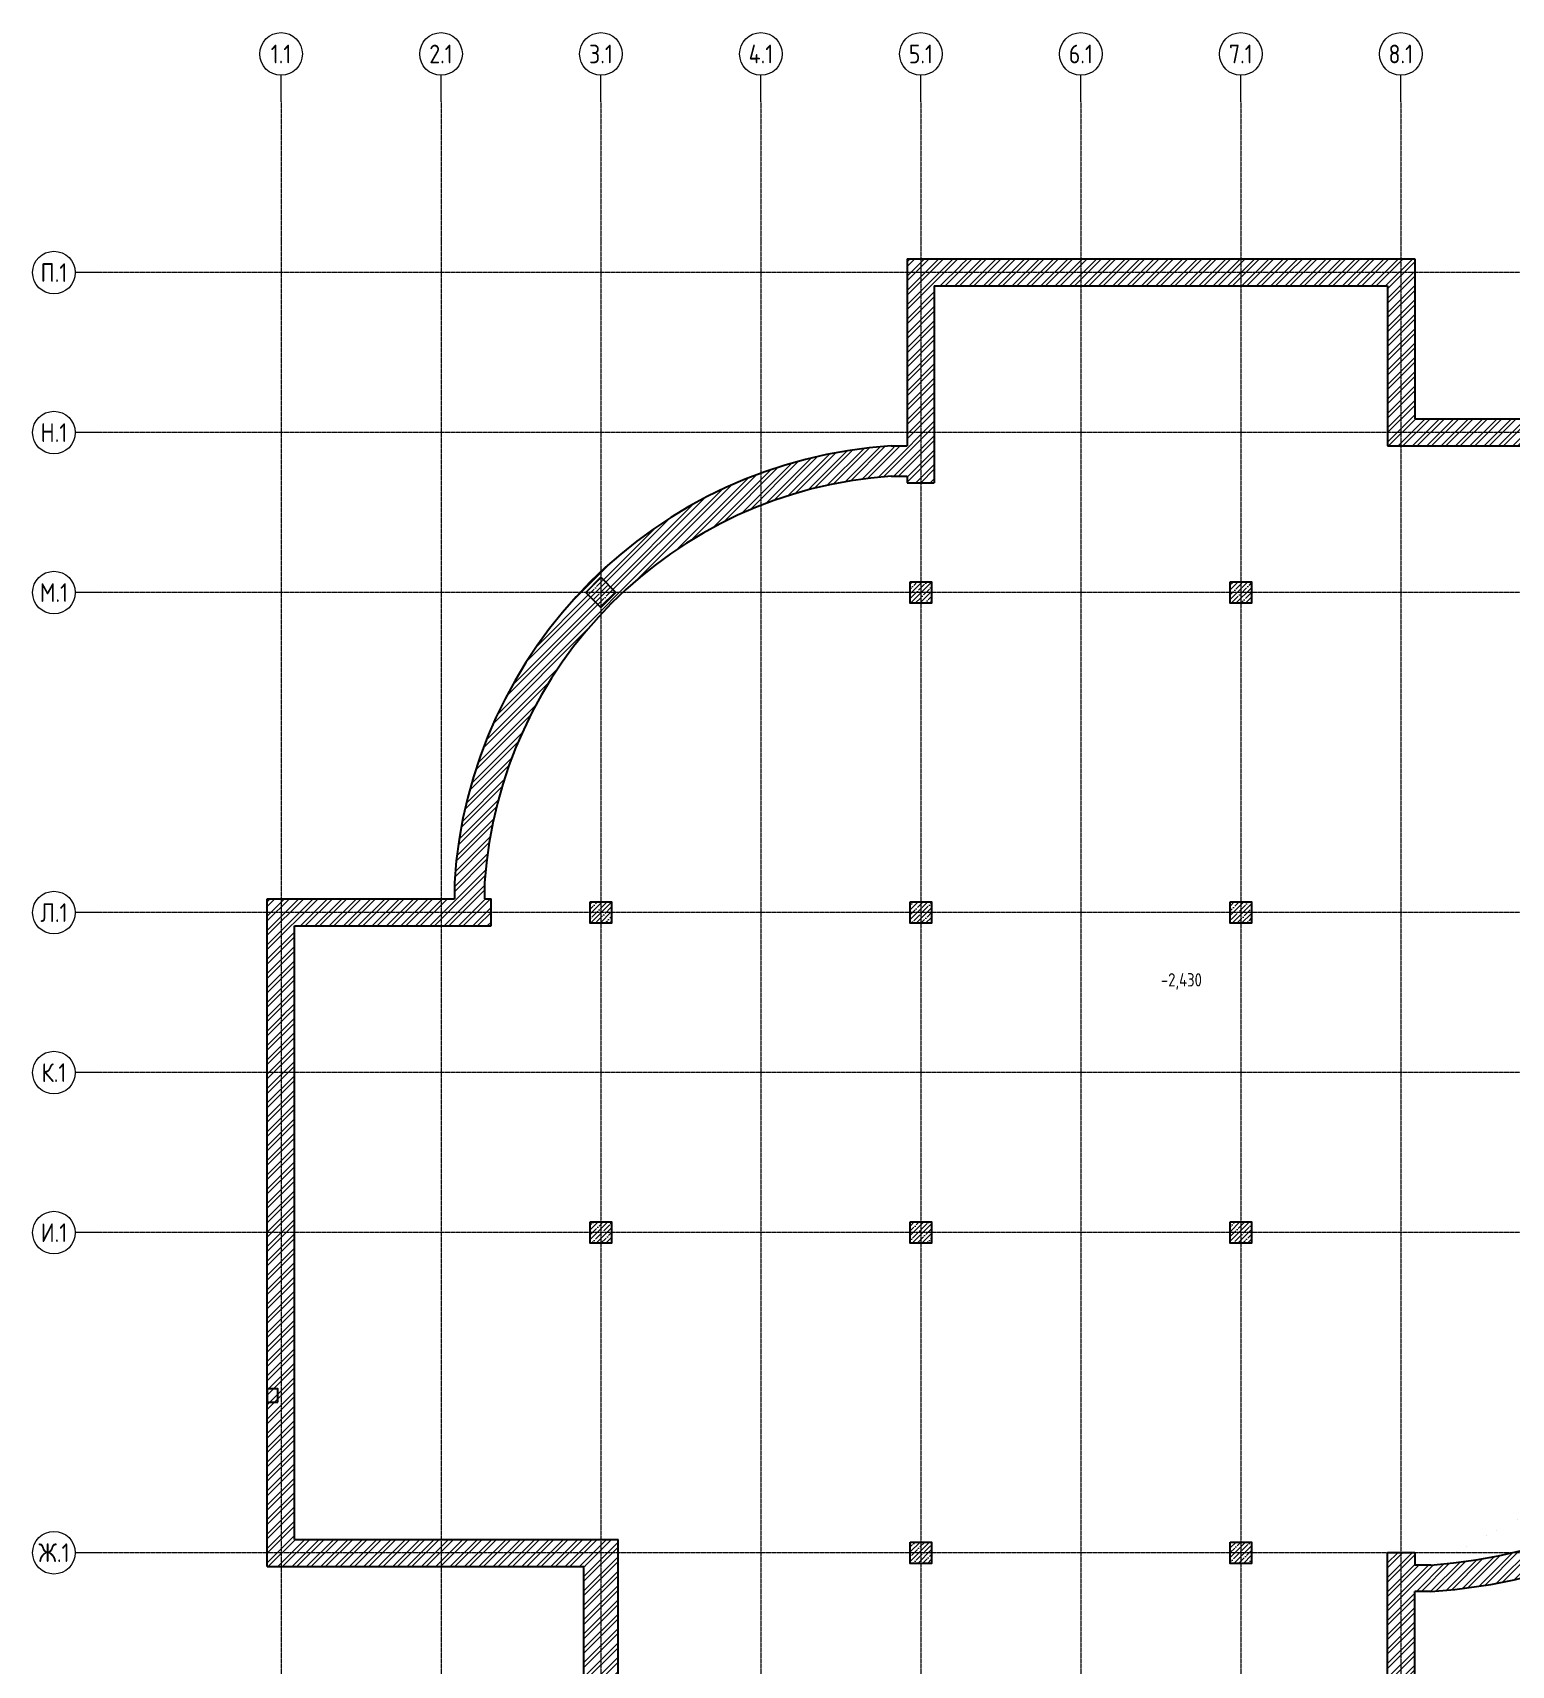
# Model space of a CAD drawing. Header units: millimetres. Extents: x -222892 to 671268, y 0 to 135099.
# Drawn here: x -222892 to -195161, y 104488 to 135099 of the extents above; entities that cross this region are included whole.
import ezdxf
from ezdxf import colors
from ezdxf.entities.mleader import LeaderData, LeaderLine
from ezdxf.enums import TextEntityAlignment as Align
from ezdxf.math import Vec2, Vec3

# ---------------------------------------------------------------- set-up
doc = ezdxf.new("R2010")
doc.units = ezdxf.units.MM
doc.linetypes.add('осевая', pattern=[2, 1.25, -0.25, 0.25, -0.25])
for name, color, linetype in [('_TEXT', 7, 'Continuous'), ('АР_Колонны', 250, 'Continuous'), ('АР_МосжилНии_Стены', 127, 'Continuous')]:
    doc.layers.add(name, color=color, linetype=linetype)
for name, color, linetype, lineweight in [('АР_Колонны Штрих', 250, 'Continuous', 5), ('АР_Штриховка кирпич', 250, 'Continuous', 5), ('КР_Оси', 7, 'Continuous', 5)]:
    doc.layers.add(name, color=color, linetype=linetype, lineweight=lineweight)
doc.styles.add('ISOCPEUR', font='isocpeur.ttf', dxfattribs={"width": 0.85})

# ---------------------------------------------------------------- blocks, each defined once
blk = doc.blocks.new('_DotSmall')
at = {"color": 0, "linetype": 'ByBlock', "const_width": 0.5}
blk.add_lwpolyline([(-0.0625, 0, 1), (0.0625, 0, 1)], format="xyb", close=True, dxfattribs=at)
blk = doc.blocks.new('*U5875')
at = {"color": 0, "linetype": 'Continuous', "lineweight": -2}
blk.add_line((-71487, 0), (-71987, 0), dxfattribs=at)
at = {"color": 0, "linetype": 'ByBlock', "lineweight": -2, "ltscale": 10}
blk.add_line((0, 0), (-71487, 0), dxfattribs=at)
at = {"color": 0, "linetype": 'Continuous', "lineweight": -2}
blk.add_circle((-72387, 0), 400, dxfattribs=at)
at = {"color": 0, "linetype": 'Continuous', "lineweight": -2, "style": 'ISOCPEUR', "width": 0.85}
blk.add_text('Ж.1', height=350, dxfattribs=at).set_placement((-72387, 0), align=Align.MIDDLE_CENTER)
blk = doc.blocks.new('*U5876')
at = {"color": 0, "linetype": 'Continuous', "lineweight": -2}
blk.add_line((-71487, 0), (-71987, 0), dxfattribs=at)
at = {"color": 0, "linetype": 'ByBlock', "lineweight": -2, "ltscale": 10}
blk.add_line((0, 0), (-71487, 0), dxfattribs=at)
at = {"color": 0, "linetype": 'Continuous', "lineweight": -2}
blk.add_circle((-72387, 0), 400, dxfattribs=at)
at = {"color": 0, "linetype": 'Continuous', "lineweight": -2, "style": 'ISOCPEUR', "width": 0.85}
blk.add_text('И.1', height=350, dxfattribs=at).set_placement((-72387, 0), align=Align.MIDDLE_CENTER)
blk = doc.blocks.new('*U5877')
at = {"color": 0, "linetype": 'Continuous', "lineweight": -2}
blk.add_line((-71487, 0), (-71987, 0), dxfattribs=at)
at = {"color": 0, "linetype": 'ByBlock', "lineweight": -2, "ltscale": 10}
blk.add_line((0, 0), (-71487, 0), dxfattribs=at)
at = {"color": 0, "linetype": 'Continuous', "lineweight": -2}
blk.add_circle((-72387, 0), 400, dxfattribs=at)
at = {"color": 0, "linetype": 'Continuous', "lineweight": -2, "style": 'ISOCPEUR', "width": 0.85}
blk.add_text('К.1', height=350, dxfattribs=at).set_placement((-72387, 0), align=Align.MIDDLE_CENTER)
blk = doc.blocks.new('*U5878')
at = {"color": 0, "linetype": 'Continuous', "lineweight": -2}
blk.add_line((-71487, 0), (-71987, 0), dxfattribs=at)
at = {"color": 0, "linetype": 'ByBlock', "lineweight": -2, "ltscale": 10}
blk.add_line((0, 0), (-71487, 0), dxfattribs=at)
at = {"color": 0, "linetype": 'Continuous', "lineweight": -2}
blk.add_circle((-72387, 0), 400, dxfattribs=at)
at = {"color": 0, "linetype": 'Continuous', "lineweight": -2, "style": 'ISOCPEUR', "width": 0.85}
blk.add_text('Л.1', height=350, dxfattribs=at).set_placement((-72387, 0), align=Align.MIDDLE_CENTER)
blk = doc.blocks.new('*U5879')
at = {"color": 0, "linetype": 'Continuous', "lineweight": -2}
blk.add_line((-71487, 0), (-71987, 0), dxfattribs=at)
at = {"color": 0, "linetype": 'ByBlock', "lineweight": -2, "ltscale": 10}
blk.add_line((0, 0), (-71487, 0), dxfattribs=at)
at = {"color": 0, "linetype": 'Continuous', "lineweight": -2}
blk.add_circle((-72387, 0), 400, dxfattribs=at)
at = {"color": 0, "linetype": 'Continuous', "lineweight": -2, "style": 'ISOCPEUR', "width": 0.85}
blk.add_text('М.1', height=350, dxfattribs=at).set_placement((-72387, 0), align=Align.MIDDLE_CENTER)
blk = doc.blocks.new('*U5880')
at = {"color": 0, "linetype": 'Continuous', "lineweight": -2}
blk.add_line((-71487, 0), (-71987, 0), dxfattribs=at)
at = {"color": 0, "linetype": 'ByBlock', "lineweight": -2, "ltscale": 10}
blk.add_line((0, 0), (-71487, 0), dxfattribs=at)
at = {"color": 0, "linetype": 'Continuous', "lineweight": -2}
blk.add_circle((-72387, 0), 400, dxfattribs=at)
at = {"color": 0, "linetype": 'Continuous', "lineweight": -2, "style": 'ISOCPEUR', "width": 0.85}
blk.add_text('Н.1', height=350, dxfattribs=at).set_placement((-72387, 0), align=Align.MIDDLE_CENTER)
blk = doc.blocks.new('*U5881')
at = {"color": 0, "linetype": 'Continuous', "lineweight": -2}
blk.add_line((-71487, 0), (-71987, 0), dxfattribs=at)
at = {"color": 0, "linetype": 'ByBlock', "lineweight": -2, "ltscale": 10}
blk.add_line((0, 0), (-71487, 0), dxfattribs=at)
at = {"color": 0, "linetype": 'Continuous', "lineweight": -2}
blk.add_circle((-72387, 0), 400, dxfattribs=at)
at = {"color": 0, "linetype": 'Continuous', "lineweight": -2, "style": 'ISOCPEUR', "width": 0.85}
blk.add_text('П.1', height=350, dxfattribs=at).set_placement((-72387, 0), align=Align.MIDDLE_CENTER)
blk = doc.blocks.new('*U5882')
at = {"color": 0, "linetype": 'Continuous', "lineweight": -2}
blk.add_line((0, 0), (0, 500), dxfattribs=at)
at = {"color": 0, "linetype": 'ByBlock', "lineweight": -2, "ltscale": 10}
blk.add_line((0, 0), (0, -53278), dxfattribs=at)
at = {"color": 0, "linetype": 'Continuous', "lineweight": -2}
blk.add_circle((0, 900), 400, dxfattribs=at)
at = {"color": 0, "linetype": 'Continuous', "lineweight": -2, "style": 'ISOCPEUR', "width": 0.85}
blk.add_text('1.1', height=350, dxfattribs=at).set_placement((0, 900), align=Align.MIDDLE_CENTER)
blk = doc.blocks.new('*U5883')
at = {"color": 0, "linetype": 'Continuous', "lineweight": -2}
blk.add_line((0, 0), (0, 500), dxfattribs=at)
at = {"color": 0, "linetype": 'ByBlock', "lineweight": -2, "ltscale": 10}
blk.add_line((0, 0), (0, -53278), dxfattribs=at)
at = {"color": 0, "linetype": 'Continuous', "lineweight": -2}
blk.add_circle((0, 900), 400, dxfattribs=at)
at = {"color": 0, "linetype": 'Continuous', "lineweight": -2, "style": 'ISOCPEUR', "width": 0.85}
blk.add_text('2.1', height=350, dxfattribs=at).set_placement((0, 900), align=Align.MIDDLE_CENTER)
blk = doc.blocks.new('*U5884')
at = {"color": 0, "linetype": 'Continuous', "lineweight": -2}
blk.add_line((0, 0), (0, 500), dxfattribs=at)
at = {"color": 0, "linetype": 'ByBlock', "lineweight": -2, "ltscale": 10}
blk.add_line((0, 0), (0, -53278), dxfattribs=at)
at = {"color": 0, "linetype": 'Continuous', "lineweight": -2}
blk.add_circle((0, 900), 400, dxfattribs=at)
at = {"color": 0, "linetype": 'Continuous', "lineweight": -2, "style": 'ISOCPEUR', "width": 0.85}
blk.add_text('3.1', height=350, dxfattribs=at).set_placement((0, 900), align=Align.MIDDLE_CENTER)
blk = doc.blocks.new('*U5885')
at = {"color": 0, "linetype": 'Continuous', "lineweight": -2}
blk.add_line((0, 0), (0, 500), dxfattribs=at)
at = {"color": 0, "linetype": 'ByBlock', "lineweight": -2, "ltscale": 10}
blk.add_line((0, 0), (0, -53278), dxfattribs=at)
at = {"color": 0, "linetype": 'Continuous', "lineweight": -2}
blk.add_circle((0, 900), 400, dxfattribs=at)
at = {"color": 0, "linetype": 'Continuous', "lineweight": -2, "style": 'ISOCPEUR', "width": 0.85}
blk.add_text('4.1', height=350, dxfattribs=at).set_placement((0, 900), align=Align.MIDDLE_CENTER)
blk = doc.blocks.new('*U5886')
at = {"color": 0, "linetype": 'Continuous', "lineweight": -2}
blk.add_line((0, 0), (0, 500), dxfattribs=at)
at = {"color": 0, "linetype": 'ByBlock', "lineweight": -2, "ltscale": 10}
blk.add_line((0, 0), (0, -53278), dxfattribs=at)
at = {"color": 0, "linetype": 'Continuous', "lineweight": -2}
blk.add_circle((0, 900), 400, dxfattribs=at)
at = {"color": 0, "linetype": 'Continuous', "lineweight": -2, "style": 'ISOCPEUR', "width": 0.85}
blk.add_text('5.1', height=350, dxfattribs=at).set_placement((0, 900), align=Align.MIDDLE_CENTER)
blk = doc.blocks.new('*U5887')
at = {"color": 0, "linetype": 'Continuous', "lineweight": -2}
blk.add_line((0, 0), (0, 500), dxfattribs=at)
at = {"color": 0, "linetype": 'ByBlock', "lineweight": -2, "ltscale": 10}
blk.add_line((0, 0), (0, -53278), dxfattribs=at)
at = {"color": 0, "linetype": 'Continuous', "lineweight": -2}
blk.add_circle((0, 900), 400, dxfattribs=at)
at = {"color": 0, "linetype": 'Continuous', "lineweight": -2, "style": 'ISOCPEUR', "width": 0.85}
blk.add_text('6.1', height=350, dxfattribs=at).set_placement((0, 900), align=Align.MIDDLE_CENTER)
blk = doc.blocks.new('*U5888')
at = {"color": 0, "linetype": 'Continuous', "lineweight": -2}
blk.add_line((0, 0), (0, 500), dxfattribs=at)
at = {"color": 0, "linetype": 'ByBlock', "lineweight": -2, "ltscale": 10}
blk.add_line((0, 0), (0, -53278), dxfattribs=at)
at = {"color": 0, "linetype": 'Continuous', "lineweight": -2}
blk.add_circle((0, 900), 400, dxfattribs=at)
at = {"color": 0, "linetype": 'Continuous', "lineweight": -2, "style": 'ISOCPEUR', "width": 0.85}
blk.add_text('8.1', height=350, dxfattribs=at).set_placement((0, 900), align=Align.MIDDLE_CENTER)
blk = doc.blocks.new('*U5901')
at = {"color": 0, "linetype": 'Continuous', "lineweight": -2}
blk.add_line((0, 0), (0, 500), dxfattribs=at)
at = {"color": 0, "linetype": 'ByBlock', "lineweight": -2, "ltscale": 10}
blk.add_line((0, 0), (0, -53278), dxfattribs=at)
at = {"color": 0, "linetype": 'Continuous', "lineweight": -2}
blk.add_circle((0, 900), 400, dxfattribs=at)
at = {"color": 0, "linetype": 'Continuous', "lineweight": -2, "style": 'ISOCPEUR', "width": 0.85}
blk.add_text('7.1', height=350, dxfattribs=at).set_placement((0, 900), align=Align.MIDDLE_CENTER)
blk = doc.blocks.new('A$C4c190d01')
at = {"layer": 'КР_Оси', "linetype": 'осевая'}
for name, p in [('*U5882', (-6430.1, 78593.6)), ('*U5883', (-3430.1, 78593.6)), ('*U5884', (-430.1, 78593.6)), ('*U5885', (2569.9, 78593.6)), ('*U5886', (5569.9, 78593.6)), ('*U5887', (8569.9, 78593.6)), ('*U5901', (11569.9, 78593.6)), ('*U5888', (14569.9, 78593.6)), ('*U5881', (61698.3, 75395)), ('*U5880', (61698.3, 72395)), ('*U5879', (61698.3, 69395)), ('*U5878', (61698.3, 63395)), ('*U5877', (61698.3, 60395)), ('*U5876', (61698.3, 57395)), ('*U5875', (61698.3, 51395))]:
    blk.add_blockref(name, p, dxfattribs=at)

msp = doc.modelspace()

# ---------------------------------------------------------------- hatches: boundary and pattern name
at = {"layer": 'АР_Колонны Штрих', "ltscale": 100}
h = msp.add_hatch(dxfattribs=at)
h.set_pattern_fill('ANSI35', color=256, scale=20)
h.paths.add_polyline_path([(-212235.9, 124888.2), (-212518.7, 124605.4), (-212235.9, 124322.6), (-211953, 124605.4)])
h = msp.add_hatch(dxfattribs=at)
h.set_pattern_fill('ANSI35', color=256, scale=20)
h.paths.add_polyline_path([(-206033.9, 124800.7), (-206433.9, 124800.7), (-206433.9, 124400.7), (-206033.9, 124400.7)])
h = msp.add_hatch(dxfattribs=at)
h.set_pattern_fill('ANSI35', color=256, scale=20)
h.paths.add_polyline_path([(-200033.9, 124800.7), (-200433.9, 124800.7), (-200433.9, 124400.7), (-200033.9, 124400.7)])
h = msp.add_hatch(dxfattribs=at)
h.set_pattern_fill('ANSI35', color=256, scale=20)
h.paths.add_polyline_path([(-212033.9, 118800.7), (-212433.9, 118800.7), (-212433.9, 118400.7), (-212033.9, 118400.7)])
h = msp.add_hatch(dxfattribs=at)
h.set_pattern_fill('ANSI35', color=256, scale=20)
h.paths.add_polyline_path([(-206033.9, 118800.7), (-206433.9, 118800.7), (-206433.9, 118400.7), (-206033.9, 118400.7)])
h = msp.add_hatch(dxfattribs=at)
h.set_pattern_fill('ANSI35', color=256, scale=20)
h.paths.add_polyline_path([(-200033.9, 118800.7), (-200433.9, 118800.7), (-200433.9, 118400.7), (-200033.9, 118400.7)])
h = msp.add_hatch(dxfattribs=at)
h.set_pattern_fill('ANSI35', color=256, scale=20)
h.paths.add_polyline_path([(-212033.9, 112800.7), (-212433.9, 112800.7), (-212433.9, 112400.7), (-212033.9, 112400.7)])
h = msp.add_hatch(dxfattribs=at)
h.set_pattern_fill('ANSI35', color=256, scale=20)
h.paths.add_polyline_path([(-206033.9, 112800.7), (-206433.9, 112800.7), (-206433.9, 112400.7), (-206033.9, 112400.7)])
h = msp.add_hatch(dxfattribs=at)
h.set_pattern_fill('ANSI35', color=256, scale=20)
h.paths.add_polyline_path([(-200033.9, 112800.7), (-200433.9, 112800.7), (-200433.9, 112400.7), (-200033.9, 112400.7)])
h = msp.add_hatch(dxfattribs=at)
h.set_pattern_fill('ANSI35', color=256, scale=20)
h.paths.add_polyline_path([(-206033.9, 106800.7), (-206433.9, 106800.7), (-206433.9, 106400.7), (-206033.9, 106400.7)])
h = msp.add_hatch(dxfattribs=at)
h.set_pattern_fill('ANSI35', color=256, scale=20)
h.paths.add_polyline_path([(-200033.9, 106800.7), (-200433.9, 106800.7), (-200433.9, 106400.7), (-200033.9, 106400.7)])
at = {"layer": 'АР_Штриховка кирпич', "ltscale": 100}
h = msp.add_hatch(dxfattribs=at)
h.set_pattern_fill('ANSI32', color=256, scale=20)
h.paths.add_polyline_path([(-205478.9, 130860.7), (-206493.9, 130860.7), (-206493.9, 127350.9), (-206793.9, 127350.9), (-206793.9, 126784), (-206493.9, 126784), (-206493.9, 126660.7), (-205983.9, 126660.7), (-205983.9, 130350.7), (-205478.9, 130350.7)])
h = msp.add_hatch(dxfattribs=at)
h.set_pattern_fill('ANSI32', color=256, scale=20)
h.paths.add_polyline_path([(-199259.4, 130860.7), (-205496.1, 130860.7), (-205496.1, 130350.7), (-199213.7, 130350.7), (-199213.7, 130741.8), (-199259.4, 130741.8)])
h = msp.add_hatch(dxfattribs=at)
h.set_pattern_fill('ANSI32', color=256, scale=20)
h.paths.add_polyline_path([(-196973.9, 130860.7), (-196973.9, 130339.6), (-196973.9, 128121.5), (-197483.9, 128121.5), (-197483.9, 130350.7), (-199332.4, 130350.7), (-199332.4, 130860.7)])
h = msp.add_hatch(dxfattribs=at)
h.set_pattern_fill('ANSI32', color=256, scale=20)
h.paths.add_polyline_path([(-190868.8, 127661.1), (-191119.1, 127661.1), (-191119.1, 127860.7), (-196973.9, 127860.7), (-196973.9, 128145.9), (-197483.9, 128145.9), (-197483.9, 127350.7), (-188978.2, 127350.7), (-188978.2, 127860.7), (-190868.8, 127860.7)])
h = msp.add_hatch(dxfattribs=at)
h.set_pattern_fill('ANSI32', color=256, scale=20)
h.paths.add_polyline_path([(-212233.9, 124324.5), (-212235.9, 124322.6), (-212514, 124600.7), (-212235.9, 124888.2), (-211953, 124605.4)], flags=16)
edge = h.paths.add_edge_path()
edge.add_line((-214293.9, 118860.7), (-214417.2, 118860.7))
edge.add_line((-214417.2, 118860.7), (-214417.2, 119160.7))
edge.add_arc((-206225.7, 118592.5), 8211.2, 93.96796, 176.03204, ccw=False)
edge.add_line((-206793.9, 126784), (-206793.9, 127350.9))
edge.add_arc((-206234, 118600.8), 8768, 93.66159, 123.74508)
edge.add_arc((-206233.9, 118600.7), 8768.1, 123.74482, 152.84496)
edge.add_arc((-206233.9, 118600.7), 8768.1, 152.84496, 176.33816)
edge.add_line((-214984.1, 119160.7), (-214984.1, 118860.7))
edge.add_line((-214984.1, 118860.7), (-218493.9, 118860.8))
edge.add_line((-218493.9, 118860.8), (-218493.9, 116760))
edge.add_line((-218493.9, 116760), (-218375, 116760))
edge.add_line((-218375, 116760), (-218375, 116644.1))
edge.add_line((-218375, 116644.1), (-217983.9, 116644.1))
edge.add_line((-217983.9, 116644.1), (-217983.9, 118350.7))
edge.add_line((-217983.9, 118350.7), (-214293.9, 118350.4))
edge.add_line((-214293.9, 118350.4), (-214293.9, 118860.7))
h = msp.add_hatch(dxfattribs=at)
h.set_pattern_fill('ANSI32', color=256, scale=20)
h.paths.add_polyline_path([(-217983.9, 116711), (-218375, 116711), (-218375, 116776), (-218493.9, 116776), (-218493.9, 107137.3), (-217983.9, 107137.3)])
h = msp.add_hatch(dxfattribs=at)
h.set_pattern_fill('ANSI32', color=256, scale=20)
h.paths.add_polyline_path([(-194233.9, 106811.5), (-194233.9, 106600.7), (-194522.4, 106575.5), (-194564.6, 106702)], flags=16)
h.paths.add_polyline_path([(-194185.6, 106828.4), (-194101.3, 106575.4), (-194233.9, 106600.7), (-194233.9, 106811.5)], flags=16)
h.paths.add_polyline_path([(-194233.9, 106389.9), (-194439.7, 106322), (-194524.1, 106575), (-194233.9, 106600.7)], flags=16)
h.paths.add_polyline_path([(-194233.9, 106389.9), (-194233.9, 106600.7), (-194103, 106574.8), (-194060.8, 106448.3)], flags=16)
edge = h.paths.add_edge_path()
edge.add_line((-197484, 104619.4), (-197484, 103409.5))
edge.add_line((-197484, 103409.5), (-197484, 98935.5))
edge.add_line((-197484, 98935.5), (-195044.8, 98935.7))
edge.add_line((-195044.8, 98935.7), (-195044.8, 99035.7))
edge.add_line((-195044.8, 99035.7), (-194972.2, 99035.7))
edge.add_line((-194972.2, 99035.7), (-194972.3, 99715.6))
edge.add_line((-194972.3, 99715.6), (-196704, 99715.6))
edge.add_line((-196704, 99715.6), (-196704, 101865.7))
edge.add_line((-196704, 101865.7), (-194354, 101865.7))
edge.add_line((-194354, 101865.7), (-193844, 102375.7))
edge.add_line((-193844, 102375.7), (-196973.6, 102375.7))
edge.add_line((-196973.6, 102375.7), (-196974, 105875.9))
edge.add_line((-196974, 105875.9), (-196674, 105875.9))
edge.add_arc((-197235.7, 115605.7), 9745.9, 273.30362, 293.08077)
edge.add_arc((-197235.7, 115605.7), 9745.9, 293.08077, 323.72504)
edge.add_line((-189378.6, 109839.4), (-189971.3, 109893.4))
edge.add_arc((-197283.1, 115664.2), 9314.8, 273.74937, 321.7179, ccw=False)
edge.add_line((-196674, 106369.4), (-196974, 106369.4))
edge.add_line((-196974, 106369.4), (-196974, 106600.7))
edge.add_line((-196974, 106600.7), (-197484, 106600.7))
edge.add_line((-197484, 106600.7), (-197484, 104619.4))
h.paths.add_polyline_path([(-195050, 98935.7), (-196073.9, 98935.7), (-194743.8, 98935.7), (-194743.8, 93215.4), (-194233.9, 93215.4), (-194233.9, 98935.7), (-191233.9, 98935.7), (-191233.9, 97157.1), (-190723.9, 97157.1), (-190723.9, 99445.8), (-193844, 99445.7), (-193844, 102375.7), (-194354, 101865.7), (-194354, 99715.7), (-194973.9, 99715.7), (-194973.9, 99035.7), (-195050, 99035.7)])
h = msp.add_hatch(dxfattribs=at)
h.set_pattern_fill('ANSI32', color=256, scale=20)
h.paths.add_polyline_path([(-217983.9, 107275.7), (-218375, 107275.7), (-218375, 107340.7), (-218493.9, 107340.7), (-218493.9, 106340.7), (-212554, 106340.7), (-211914, 106850.7), (-217983.9, 106850.7)])
h = msp.add_hatch(dxfattribs=at)
h.set_pattern_fill('ANSI32', color=256, scale=20)
h.paths.add_polyline_path([(-212554.1, 102840.4), (-211914, 102840.4), (-211913.9, 106850.7), (-212554, 106340.7)])
h.paths.add_polyline_path([(-212553.9, 89148.6), (-211913.9, 89148.6), (-211914, 101675.4), (-212554.1, 101675.4)])
h.paths.add_polyline_path([(-211913.9, 87848.6), (-212553.9, 87848.6), (-212553.9, 83698.5), (-211913.9, 83698.5)])

# ---------------------------------------------------------------- linework, layer by layer
at = {"layer": 'АР_Колонны', "ltscale": 100}
for points in [[(-212518.7, 124605.4), (-212235.9, 124888.2), (-211953, 124605.4), (-212235.9, 124322.6)], [(-206433.9, 124800.7), (-206033.9, 124800.7), (-206033.9, 124400.7), (-206433.9, 124400.7)], [(-200433.9, 124800.7), (-200033.9, 124800.7), (-200033.9, 124400.7), (-200433.9, 124400.7)], [(-212433.9, 118800.7), (-212033.9, 118800.7), (-212033.9, 118400.7), (-212433.9, 118400.7)], [(-206433.9, 118800.7), (-206033.9, 118800.7), (-206033.9, 118400.7), (-206433.9, 118400.7)], [(-200433.9, 118800.7), (-200033.9, 118800.7), (-200033.9, 118400.7), (-200433.9, 118400.7)], [(-212433.9, 112800.7), (-212033.9, 112800.7), (-212033.9, 112400.7), (-212433.9, 112400.7)], [(-206433.9, 112800.7), (-206033.9, 112800.7), (-206033.9, 112400.7), (-206433.9, 112400.7)], [(-200433.9, 112800.7), (-200033.9, 112800.7), (-200033.9, 112400.7), (-200433.9, 112400.7)], [(-206433.9, 106800.7), (-206033.9, 106800.7), (-206033.9, 106400.7), (-206433.9, 106400.7)], [(-200433.9, 106800.7), (-200033.9, 106800.7), (-200033.9, 106400.7), (-200433.9, 106400.7)]]:
    msp.add_lwpolyline(points, close=True, dxfattribs=at)
at = {"layer": 'АР_МосжилНии_Стены', "ltscale": 100}
for p, q in [((-206493.9, 130860.7), (-206493.9, 127350.9)), ((-206493.9, 130860.7), (-203961, 130860.7)), ((-204020.6, 130860.7), (-197813.9, 130860.7)), ((-198053.9, 130860.7), (-196973.9, 130860.7)), ((-196973.9, 130860.7), (-196973.9, 128087.1)), ((-205983.9, 130350.7), (-205983.9, 126660.7)), ((-205983.9, 130350.7), (-204026, 130350.7)), ((-204728.8, 130350.7), (-197878.9, 130350.7)), ((-197988.9, 130350.7), (-197483.9, 130350.7)), ((-197483.9, 130350.7), (-197483.9, 128087.1)), ((-197483.9, 128145.9), (-197483.9, 127350.7)), ((-196973.9, 128145.9), (-196973.9, 127860.7)), ((-196973.9, 127860.7), (-188904.1, 127860.7)), ((-197483.9, 127350.7), (-188969.1, 127350.7)), ((-206493.9, 126784), (-206493.9, 126660.7)), ((-206493.9, 126660.7), (-205983.9, 126660.7)), ((-218493.9, 116499), (-218493.9, 118860.7)), ((-218493.9, 118860.7), (-214984.1, 118860.7)), ((-214417.2, 118860.7), (-214293.9, 118860.7)), ((-214293.9, 118350.7), (-214293.9, 118860.7)), ((-217983.9, 116564), (-217983.9, 118350.7)), ((-217983.9, 118350.7), (-214293.9, 118350.7)), ((-218493.9, 107095.2), (-218493.9, 116776)), ((-217983.9, 107160.2), (-217983.9, 116711)), ((-218493.9, 106340.7), (-218493.9, 107340.7)), ((-217983.9, 106850.7), (-217983.9, 107275.7)), ((-217983.9, 106850.7), (-211914, 106850.7)), ((-211914, 102840.4), (-211914, 106850.7)), ((-197484, 98935.7), (-197484, 106600.7)), ((-196974, 106600.7), (-197484, 106600.7)), ((-218493.9, 106340.7), (-212554, 106340.7)), ((-212554, 102840.4), (-212554, 106340.7)), ((-196974, 102375.7), (-196974, 105875.9))]:
    msp.add_line(p, q, dxfattribs=at)
for points in [[(-206793.9, 127350.9), (-206493.9, 127350.9)], [(-206793.9, 126784), (-206493.9, 126784)], [(-214984.1, 119160.7), (-214984.1, 118860.7)], [(-214417.2, 119160.7), (-214417.2, 118860.7)], [(-196974, 106600.7), (-196974, 106369.4)], [(-196674, 106369.4), (-196974, 106369.4)], [(-196674, 105875.9), (-196974, 105875.9)]]:
    msp.add_lwpolyline(points, dxfattribs=at)
msp.add_lwpolyline([(-218294.4, 109420.7), (-218294.4, 109671), (-218493.9, 109671), (-218493.9, 109420.7)], close=True, dxfattribs=at)
for centre, radius, start, end in [((-206233.9, 118600.7), 8768.1, 93.66184, 176.33816), ((-206233.9, 118600.7), 8202.4, 93.91476, 176.08524), ((-197283.1, 115664.2), 9314.8, 273.74937, 355.35999), ((-197235.7, 115605.7), 9745.9, 273.30362, 355.91074)]:
    msp.add_arc(centre, radius, start, end, dxfattribs=at)

# ---------------------------------------------------------------- leaders
at = {"layer": '_TEXT'}
ml = msp.add_multileader_mtext('Standard', dxfattribs=at)
ml.set_content('{\\W0.8;-2,430}', color=256, style='ISOCPEUR')
ml.set_leader_properties(color=256, linetype='Continuous', lineweight=-1)
ml.set_arrow_properties(name='DOTSMALL')
ml.build(insert=Vec2(0, 0))
ml.multileader.update_dxf_attribs({"has_dogleg": 0, "has_text_frame": 1, "text_left_attachment_type": 4, "text_right_attachment_type": 4, "dogleg_length": 0, "arrow_head_size": 180})
ctx = ml.context
ctx.base_point, ctx.char_height, ctx.arrow_head_size, ctx.landing_gap_size, ctx.plane_origin = Vec3(-201773.7, 117132.7), 250, 180, 50, Vec3(-200721, 115477.5)
ctx.left_attachment, ctx.right_attachment, ctx.text_align_type = 4, 4, 1
notes = []
notes.append((ctx, [(0, (0, 0, 0), (0, 0), (1, 0), 1, [])]))
ctx.mtext.insert, ctx.mtext.width, ctx.mtext.alignment, ctx.mtext.line_spacing_style, ctx.mtext.flow_direction = Vec3(-201348.7, 117466), 852.697, 2, 2, 5
for ctx, leaders in notes:
    for number, flags, end, landing, length, lines in leaders:
        leader = LeaderData()
        leader.index, (leader.has_last_leader_line, leader.has_dogleg_vector, leader.attachment_direction) = number, flags
        leader.last_leader_point, leader.dogleg_vector, leader.dogleg_length = Vec3(end), Vec3(landing), length
        for number, points, colour, breaks in lines:
            line = LeaderLine()
            line.index, line.vertices, line.color, line.breaks = number, Vec3.list(points), colors.encode_raw_color(colour), breaks
            leader.lines.append(line)
        ctx.leaders.append(leader)

# ---------------------------------------------------------------- next in the draw order: block references
at = {"layer": 'КР_Оси'}
msp.add_blockref('A$C4c190d01', (-211803.9, 55205.7), dxfattribs=at)

doc.saveas('drawing.dxf')
